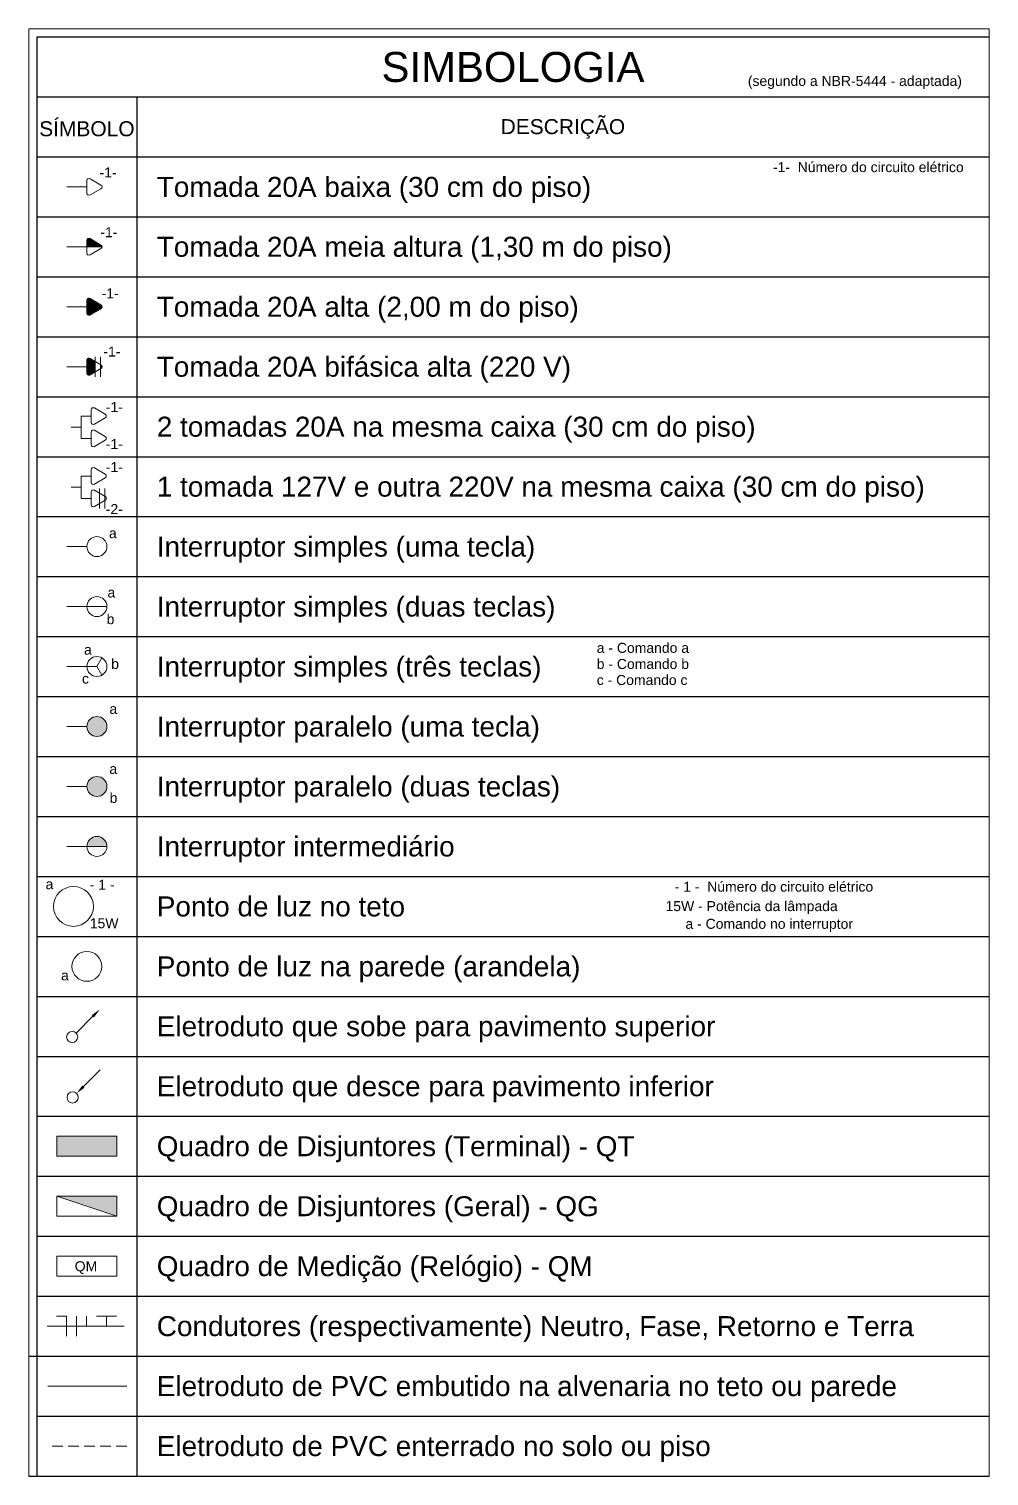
# Model space of a CAD drawing. Header units: millimetres. Extents: x 119340 to 275113, y 14111 to 50800.
# Drawn here: x 136967 to 145967, y 16614 to 30175 of the extents above; entities that cross this region are included whole.
import ezdxf
from ezdxf.enums import TextEntityAlignment as Align

# ---------------------------------------------------------------- set-up
doc = ezdxf.new("R2010")
doc.units = ezdxf.units.MM
doc.header["$LTSCALE"] = 200
doc.linetypes.add('DASHED', pattern=[0.75, 0.5, -0.25])
for name, color, linetype, lineweight in [('arquitetonico', 7, 'Continuous', 9), ('Eletrodutos', 4, 'Continuous', 9), ('simbologia', 2, 'Continuous', 9)]:
    doc.layers.add(name, color=color, linetype=linetype, lineweight=lineweight)
doc.layers.add('Texto', color=9, linetype='Continuous')
doc.styles.add('style1', font='arial.ttf')
pattern_1 = [(45, (62944.5781, 29022.362), (-0.883883476, 0.883883476), [])]

msp = doc.modelspace()

# ---------------------------------------------------------------- hatches: boundary and pattern name
at = {"layer": 'simbologia'}
h = msp.add_hatch(dxfattribs=at)
h.set_pattern_fill('ANSI31', color=256, scale=10)
h.set_pattern_definition(pattern_1)
h.paths.add_polyline_path([(137652, 28133, 0.267949), (137642, 28150), (137540, 28210, 0.57735), (137510, 28192), (137510, 28133)])
h.paths.add_polyline_path([(137642, 27554, 0.57735), (137642, 27589), (137540, 27648, 0.57735), (137510, 27630), (137510, 27512, 0.57735), (137540, 27495)])
h = msp.add_hatch(dxfattribs=at)
h.set_pattern_fill('ANSI31', color=256, scale=10)
h.set_pattern_definition(pattern_1)
h.paths.add_polyline_path([(137540, 27086, 0.57735), (137510, 27068), (137510, 26950, 0.57735), (137540, 26933), (137587, 26960), (137587, 27058)], flags=16)
h.paths.add_polyline_path([(137540, 27086, 0.57735), (137510, 27068), (137510, 26950, 0.57735), (137540, 26933), (137638, 26990), (137638, 27029)], flags=17)
h.paths.add_polyline_path([(137642, 27027), (137540, 27086, 0.57735), (137510, 27068), (137510, 26950, 0.57735), (137540, 26933), (137642, 26992, 0.57735)])
for points in [[(137697, 23638, 1), (137510, 23638, 1)], [(137697, 23076, 1), (137510, 23076, 1)], [(137697, 22514, 1), (137510, 22514)], [(137229, 19798), (137229, 19611), (137791, 19611), (137791, 19798)], [(137791, 19049), (137791, 19236), (137229, 19236)]]:
    msp.add_hatch(color=256, dxfattribs=at).paths.add_polyline_path(points)

# ---------------------------------------------------------------- linework, layer by layer
at = {"layer": 'arquitetonico', "lineweight": -3}
msp.add_line((136967, 17738), (145967, 17738), dxfattribs=at)
at = {"layer": 'Eletrodutos'}
for p, q in [((136967, 30175), (145967, 30175)), ((136967, 30175), (136967, 16614)), ((145967, 30175), (145967, 16614)), ((137860, 18019), (137138, 18019)), ((137885, 17457), (137145, 17457))]:
    msp.add_line(p, q, dxfattribs=at)
at = {"layer": 'Eletrodutos', "linetype": 'DASHED'}
msp.add_line((137885, 16895), (137145, 16895), dxfattribs=at)
at = {"layer": 'simbologia'}
for p, q in [((137510, 28695), (137323, 28695)), ((137510, 28133), (137323, 28133)), ((137652, 28133), (137510, 28133)), ((137510, 27571), (137323, 27571)), ((137510, 27009), (137323, 27009)), ((137587, 27103), (137587, 26916)), ((137638, 27103), (137638, 26916)), ((137550, 26546), (137457, 26546)), ((137457, 26546), (137457, 26338)), ((137457, 26442), (137363, 26442)), ((137550, 26338), (137457, 26338)), ((137550, 25984), (137457, 25984)), ((137457, 25984), (137457, 25776)), ((137457, 25880), (137363, 25880)), ((137550, 25776), (137457, 25776)), ((137627, 25869), (137627, 25682)), ((137678, 25869), (137678, 25682)), ((137323, 25324), (137510, 25324)), ((137323, 24762), (137510, 24762)), ((137510, 24762), (137697, 24762)), ((137604, 24200), (137650, 24281)), ((137323, 24200), (137510, 24200)), ((137604, 24200), (137510, 24200)), ((137604, 24200), (137650, 24119)), ((137323, 23638), (137510, 23638)), ((137323, 23076), (137510, 23076)), ((137323, 22514), (137510, 22514)), ((137510, 22514), (137697, 22514)), ((137566, 20923), (137409, 20765)), ((137635, 20421), (137477, 20264)), ((137477, 20264), (137635, 20421)), ((137791, 19049), (137229, 19236)), ((137319, 18112), (137225, 18112)), ((137319, 18112), (137319, 17925)), ((137412, 18112), (137412, 17925)), ((137506, 18112), (137506, 18019)), ((137787, 18112), (137600, 18112)), ((137693, 18112), (137693, 18019))]:
    msp.add_line(p, q, dxfattribs=at)
for points in [[(137510, 28754), (137510, 28636, 0.57735), (137540, 28619), (137642, 28678, 0.57735), (137642, 28712), (137540, 28771, 0.57735)], [(137510, 28192), (137510, 28074, 0.57735), (137540, 28057), (137642, 28116, 0.57735), (137642, 28150), (137540, 28210, 0.57735)], [(137510, 27630), (137510, 27512, 0.57735), (137540, 27495), (137642, 27554, 0.57735), (137642, 27589), (137540, 27648, 0.57735)], [(137510, 27068), (137510, 26950, 0.57735), (137540, 26933), (137642, 26992, 0.57735), (137642, 27027), (137540, 27086, 0.57735)], [(137550, 26605), (137550, 26487, 0.57735), (137580, 26470), (137682, 26529, 0.57735), (137682, 26564), (137580, 26623, 0.57735)], [(137550, 26397), (137550, 26279, 0.57735), (137580, 26261), (137682, 26320, 0.57735), (137682, 26355), (137580, 26414, 0.57735)], [(137550, 26043), (137550, 25925, 0.57735), (137580, 25908), (137682, 25967, 0.57735), (137682, 26002), (137580, 26061, 0.57735)], [(137550, 25835), (137550, 25717, 0.57735), (137580, 25699), (137682, 25758, 0.57735), (137682, 25793), (137580, 25852, 0.57735)]]:
    msp.add_lwpolyline(points, format="xyb", close=True, dxfattribs=at)
for points in [[(137229, 19611), (137791, 19611), (137791, 19798), (137229, 19798)], [(137229, 19049), (137791, 19049), (137791, 19236), (137229, 19236)], [(137229, 18487), (137791, 18487), (137791, 18674), (137229, 18674)]]:
    msp.add_lwpolyline(points, close=True, dxfattribs=at)
for centre, radius in [((137604, 25324), 93.7), ((137604, 24762), 93.7), ((137604, 24200), 93.7), ((137604, 23638), 93.7), ((137604, 23076), 93.7), ((137604, 22514), 93.7), ((137384, 21952), 187), ((137384, 21952), 187), ((137510, 21390), 140), ((137372, 20728), 52.4), ((137376, 20162), 52.4)]:
    msp.add_circle(centre, radius, dxfattribs=at)
for points in [[(137555, 20933), (137577, 20912), (137631, 20987)], [(137488, 20253), (137467, 20275), (137413, 20199)]]:
    msp.add_solid(points, dxfattribs=at)
at = {"layer": 'Texto'}
for p, q in [((137042, 30100), (145967, 30100)), ((137042, 30100), (137042, 16614)), ((137042, 29538), (145967, 29538)), ((137978, 29538), (137978, 16614)), ((137042, 28976), (145967, 28976)), ((137042, 28414), (145967, 28414)), ((137042, 27852), (145967, 27852)), ((137042, 27290), (145967, 27290)), ((137042, 26728), (145967, 26728)), ((137042, 26166), (145967, 26166)), ((137042, 25605), (145967, 25605)), ((137042, 25043), (145967, 25043)), ((137042, 24481), (145967, 24481)), ((137042, 23919), (145967, 23919)), ((137042, 23357), (145967, 23357)), ((137042, 22795), (145967, 22795)), ((137042, 22233), (145967, 22233)), ((137042, 21671), (145967, 21671)), ((137042, 21109), (145967, 21109)), ((137042, 20547), (145967, 20547)), ((137042, 19985), (145967, 19985)), ((137042, 19423), (145967, 19423)), ((137042, 18861), (145967, 18861)), ((137042, 18300), (145967, 18300)), ((137042, 17738), (145967, 17738)), ((137042, 17176), (145967, 17176)), ((136967, 16614), (145967, 16614))]:
    msp.add_line(p, q, dxfattribs=at)

# ---------------------------------------------------------------- texts
at = {"layer": 'Texto', "style": 'style1'}
for s, height, p in [('SIMBOLOGIA', 281, (141504, 29819)), ('(segundo a NBR-5444 - adaptada)', 93.65, (144709, 29676)), ('SÍMBOLO', 140.5, (137510, 29257)), ('DESCRIÇÃO', 140.5, (141972, 29257))]:
    msp.add_text(s, height=height, dxfattribs=at).set_placement(p, align=Align.MIDDLE)
for s, height, p in [('       -1-  Número do circuito elétrico', 93.65, (143686, 28833)), ('-1-', 93.7, (137628, 28783)), ('Tomada 20A baixa (30 cm do piso)', 187.31, (138165, 28601)), ('-1-', 93.7, (137636, 28223)), ('Tomada 20A meia altura (1,30 m do piso)', 187.31, (138165, 28040)), ('-1-', 93.7, (137648, 27650)), ('Tomada 20A alta (2,00 m do piso)', 187.31, (138165, 27478)), ('-1-', 93.7, (137665, 27105)), ('Tomada 20A bifásica alta (220 V)', 187.31, (138165, 26916)), ('-1-', 93.7, (137687, 26585)), ('2 tomadas 20A na mesma caixa (30 cm do piso)', 187.31, (138165, 26354)), ('-1-', 93.7, (137687, 26238)), ('-1-', 93.7, (137687, 26023)), ('1 tomada 127V e outra 220V na mesma caixa (30 cm do piso)', 187.31, (138165, 25792)), ('-2-', 93.7, (137687, 25628)), ('a', 93.7, (137717, 25403)), ('Interruptor simples (uma tecla)', 187.31, (138165, 25230)), ('a', 93.7, (137703, 24847)), ('Interruptor simples (duas teclas)', 187.31, (138165, 24668)), ('b', 93.7, (137695, 24597)), ('a - Comando a', 93.65, (142289, 24328)), ('a', 93.7, (137483, 24311)), ('b', 93.7, (137738, 24178)), ('Interruptor simples (três teclas)', 187.31, (138165, 24106)), ('b - Comando b', 93.65, (142289, 24177)), ('c', 93.7, (137464, 24040)), ('c - Comando c', 93.65, (142289, 24027)), ('a', 93.7, (137721, 23756)), ('Interruptor paralelo (uma tecla)', 187.31, (138165, 23544)), ('a', 93.7, (137721, 23194)), ('Interruptor paralelo (duas teclas)', 187.31, (138165, 22982)), ('b', 93.7, (137723, 22922)), ('Interruptor intermediário', 187.31, (138165, 22420)), ('a', 93.7, (137123, 22114)), ('- 1 -', 93.7, (137537, 22109)), ('       - 1 -  Número do circuito elétrico', 93.65, (142765, 22090)), ('Ponto de luz no teto', 187.31, (138165, 21858)), ('     15W - Potência da lâmpada', 93.65, (142752, 21908)), ('15W', 93.7, (137537, 21747)), ('15W', 93.7, (137537, 21747)), ('        a - Comando no interruptor', 93.65, (142830, 21742)), ('Ponto de luz na parede (arandela)', 187.31, (138165, 21296)), ('a', 93.7, (137268, 21259)), ('Eletroduto que sobe para pavimento superior', 187.31, (138165, 20735)), ('Eletroduto que desce para pavimento inferior', 187.31, (138165, 20173)), ('Quadro de Disjuntores (Terminal) - QT', 187.31, (138165, 19611)), ('Quadro de Disjuntores (Geral) - QG', 187.31, (138165, 19049)), ('QM', 93.7, (137396, 18533)), ('Quadro de Medição (Relógio) - QM', 187.31, (138165, 18487)), ('Condutores (respectivamente) Neutro, Fase, Retorno e Terra', 187.31, (138165, 17925)), ('Eletroduto de PVC embutido na alvenaria no teto ou parede', 187.31, (138165, 17363)), ('Eletroduto de PVC enterrado no solo ou piso', 187.31, (138165, 16801))]:
    msp.add_text(s, height=height, dxfattribs=at).set_placement(p)

doc.saveas('drawing.dxf')
